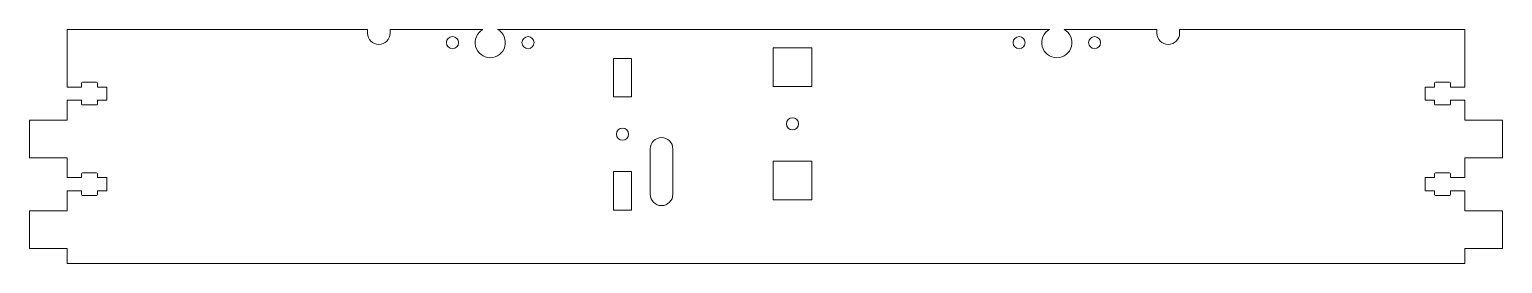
# Model space of a CAD drawing. Header units: millimetres. Extents: x -195 to 195, y -62 to 0.
import ezdxf

# ---------------------------------------------------------------- set-up
doc = ezdxf.new("R2010")
doc.units = ezdxf.units.MM

msp = doc.modelspace()

# ---------------------------------------------------------------- linework, layer by layer
at = {"color": 7, "linetype": 'Continuous', "lineweight": 15}
for p, q in [((-105.5, 0), (-185, 0)), ((-185, 0), (-185, -15.25)), ((-105.5, 0), (-105.5, -1)), ((-74.94, 0), (-99.5, 0)), ((-99.5, -1), (-99.5, 0)), ((75.06, 0), (-71.06, 0)), ((103.5, 0), (78.94, 0)), ((103.5, 0), (103.5, -1)), ((109.5, -1), (109.5, 0)), ((185, 0), (109.5, 0)), ((185, 0), (185, -15.25)), ((-40.35, -7.65), (-40.35, -17.85)), ((-35.65, -7.65), (-40.35, -7.65)), ((-35.65, -17.85), (-35.65, -7.65)), ((1.9, -4.9), (1.9, -15.1)), ((12.1, -4.9), (1.9, -4.9)), ((12.1, -15.1), (12.1, -4.9)), ((-181.2, -15.25), (-185, -15.25)), ((-181.2, -14.25), (-181.2, -15.25)), ((-177.25, -14), (-180.95, -14)), ((-177, -15.25), (-177, -14.25)), ((-174.5, -15.25), (-177, -15.25)), ((-174.5, -18.75), (-174.5, -15.25)), ((1.9, -15.1), (12.1, -15.1)), ((174.5, -18.75), (174.5, -15.25)), ((174.5, -15.25), (177, -15.25)), ((177, -15.25), (177, -14.25)), ((177.25, -14), (180.95, -14)), ((181.2, -14.25), (181.2, -15.25)), ((181.2, -15.25), (185, -15.25)), ((-185, -18.75), (-181.2, -18.75)), ((-185, -18.75), (-185, -24)), ((-181.2, -18.75), (-181.2, -19.75)), ((-177, -18.75), (-174.5, -18.75)), ((-177, -19.75), (-177, -18.75)), ((-40.35, -17.85), (-35.65, -17.85)), ((177, -18.75), (174.5, -18.75)), ((177, -19.75), (177, -18.75)), ((185, -18.75), (181.2, -18.75)), ((181.2, -18.75), (181.2, -19.75)), ((185, -18.75), (185, -24)), ((-180.95, -20), (-177.25, -20)), ((180.95, -20), (177.25, -20)), ((-185, -24), (-195, -24)), ((-195, -24), (-195, -34)), ((185, -24), (195, -24)), ((195, -24), (195, -34)), ((-195, -34), (-185, -34)), ((-185, -34), (-185, -39.25)), ((-30.65, -31.65), (-30.65, -43.65)), ((-24.65, -43.65), (-24.65, -31.65)), ((1.9, -34.9), (1.9, -45.1)), ((12.1, -34.9), (1.9, -34.9)), ((12.1, -45.1), (12.1, -34.9)), ((185, -34), (185, -39.25)), ((195, -34), (185, -34)), ((-181.2, -38.25), (-181.2, -39.25)), ((-177.25, -38), (-180.95, -38)), ((-177, -39.25), (-177, -38.25)), ((-40.35, -37.65), (-40.35, -47.85)), ((-35.65, -37.65), (-40.35, -37.65)), ((-35.65, -47.85), (-35.65, -37.65)), ((177, -39.25), (177, -38.25)), ((177.25, -38), (180.95, -38)), ((181.2, -38.25), (181.2, -39.25)), ((-181.2, -39.25), (-185, -39.25)), ((-185, -42.75), (-181.2, -42.75)), ((-185, -42.75), (-185, -48)), ((-181.2, -42.75), (-181.2, -43.75)), ((-174.5, -39.25), (-177, -39.25)), ((-177, -42.75), (-174.5, -42.75)), ((-177, -43.75), (-177, -42.75)), ((-174.5, -42.75), (-174.5, -39.25)), ((174.5, -42.75), (174.5, -39.25)), ((174.5, -39.25), (177, -39.25)), ((177, -42.75), (174.5, -42.75)), ((177, -43.75), (177, -42.75)), ((181.2, -39.25), (185, -39.25)), ((185, -42.75), (181.2, -42.75)), ((181.2, -42.75), (181.2, -43.75)), ((185, -42.75), (185, -48)), ((-180.95, -44), (-177.25, -44)), ((1.9, -45.1), (12.1, -45.1)), ((180.95, -44), (177.25, -44)), ((-185, -48), (-195, -48)), ((-195, -48), (-195, -58)), ((-40.35, -47.85), (-35.65, -47.85)), ((185, -48), (195, -48)), ((195, -48), (195, -58)), ((-195, -58), (-185, -58)), ((-185, -58), (-185, -62)), ((185, -58), (185, -62)), ((195, -58), (185, -58)), ((-185, -62), (185, -62))]:
    msp.add_line(p, q, dxfattribs=at)
for centre in [(-83, -3.5), (-63, -3.5), (67, -3.5), (87, -3.5), (7, -25), (-38, -27.75)]:
    msp.add_circle(centre, 1.6, dxfattribs=at)
for centre, radius, start, end in [((-102.5, -1), 3, 180, 0), ((-73, -3.5), 4, 118.955, 61.045), ((77, -3.5), 4, 118.955, 61.045), ((106.5, -1), 3, 180, 0), ((-180.95, -14.25), 0.25, 90, 180), ((-177.25, -14.25), 0.25, 0, 90), ((177.25, -14.25), 0.25, 90, 180), ((180.95, -14.25), 0.25, 0, 90), ((-180.95, -19.75), 0.25, 180, 270), ((-177.25, -19.75), 0.25, 270, 0), ((177.25, -19.75), 0.25, 180, 270), ((180.95, -19.75), 0.25, 270, 0), ((-27.65, -31.65), 3, 0, 180), ((-180.95, -38.25), 0.25, 90, 180), ((-177.25, -38.25), 0.25, 0, 90), ((177.25, -38.25), 0.25, 90, 180), ((180.95, -38.25), 0.25, 0, 90), ((-180.95, -43.75), 0.25, 180, 270), ((-177.25, -43.75), 0.25, 270, 0), ((-27.65, -43.65), 3, 180, 0), ((177.25, -43.75), 0.25, 180, 270), ((180.95, -43.75), 0.25, 270, 0)]:
    msp.add_arc(centre, radius, start, end, dxfattribs=at)

doc.saveas('drawing.dxf')
